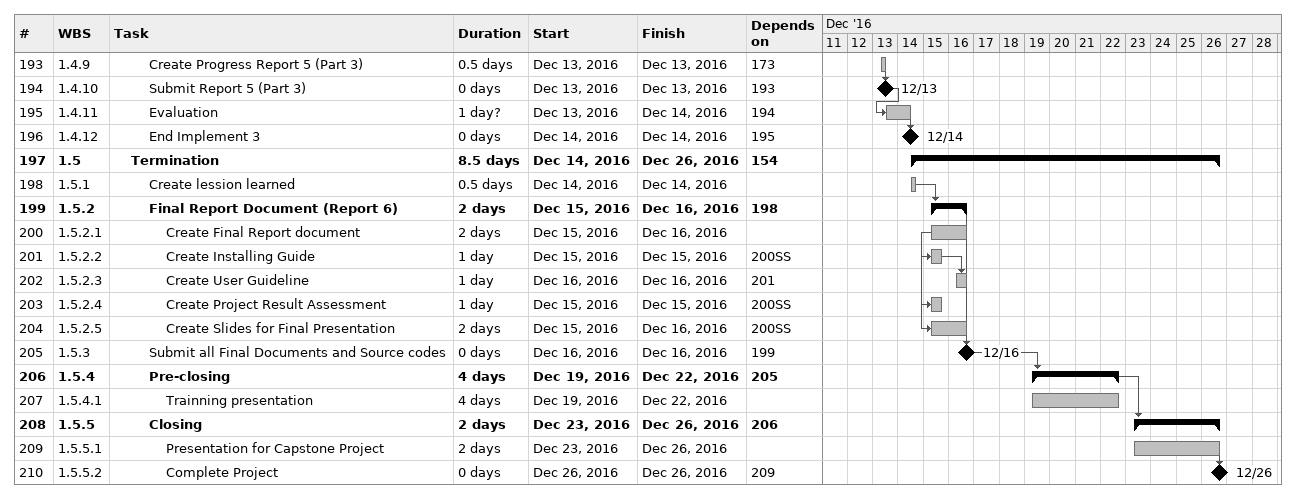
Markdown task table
| ID | WBS | Task | Duration | Start | Finish | Predecessors |
|---|---|---|---|---|---|---|
| 193 | 1.4.9 | Create Progress Report 5 (Part 3) | 0.5d | 2016-12-13 | 2016-12-13 | 173 |
| 194 | 1.4.10 | Submit Report 5 (Part 3) | 0d | 2016-12-13 | 2016-12-13 | 193 |
| 195 | 1.4.11 | Evaluation | 1d? | 2016-12-13 | 2016-12-14 | 194 |
| 196 | 1.4.12 | End Implement 3 | 0d | 2016-12-14 | 2016-12-14 | 195 |
| 197 | 1.5 | **Termination** | 8.5d | 2016-12-14 | 2016-12-26 | 154 |
| 198 | 1.5.1 | Create lession learned | 0.5d | 2016-12-14 | 2016-12-14 |  |
| 199 | 1.5.2 | **Final Report Document (Report 6)** | 2d | 2016-12-15 | 2016-12-16 | 198 |
| 200 | 1.5.2.1 | Create Final Report document | 2d | 2016-12-15 | 2016-12-16 |  |
| 201 | 1.5.2.2 | Create Installing Guide | 1d | 2016-12-15 | 2016-12-15 | 200SS |
| 202 | 1.5.2.3 | Create User Guideline | 1d | 2016-12-16 | 2016-12-16 | 201 |
| 203 | 1.5.2.4 | Create Project Result Assessment | 1d | 2016-12-15 | 2016-12-15 | 200SS |
| 204 | 1.5.2.5 | Create Slides for Final Presentation | 2d | 2016-12-15 | 2016-12-16 | 200SS |
| 205 | 1.5.3 | Submit all Final Documents and Source codes | 0d | 2016-12-16 | 2016-12-16 | 199 |
| 206 | 1.5.4 | **Pre-closing** | 4d | 2016-12-19 | 2016-12-22 | 205 |
| 207 | 1.5.4.1 | Trainning presentation | 4d | 2016-12-19 | 2016-12-22 |  |
| 208 | 1.5.5 | **Closing** | 2d | 2016-12-23 | 2016-12-26 | 206 |
| 209 | 1.5.5.1 | Presentation for Capstone Project | 2d | 2016-12-23 | 2016-12-26 |  |
| 210 | 1.5.5.2 | Complete Project | 0d | 2016-12-26 | 2016-12-26 | 209 |
